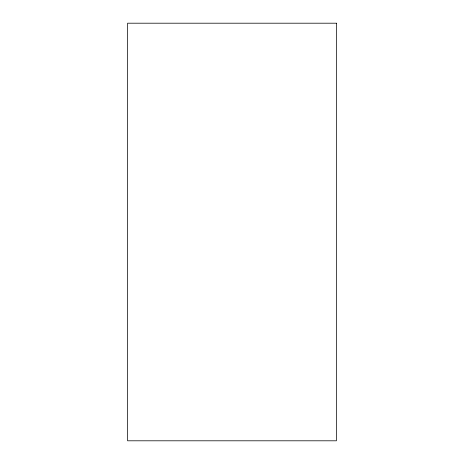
<?xml version="1.0" encoding="UTF-8"?>
<svg xmlns="http://www.w3.org/2000/svg" width="464" height="464" viewBox="0 0 464 464"><rect width="100%" height="100%" fill="white"/><g stroke="black" fill="none" stroke-linecap="round" stroke-linejoin="round"><path stroke-width="0.7" d="M336.4 23.2L127.6 23.2L127.6 440.8L336.4 440.8L336.4 23.2"/></g></svg>
